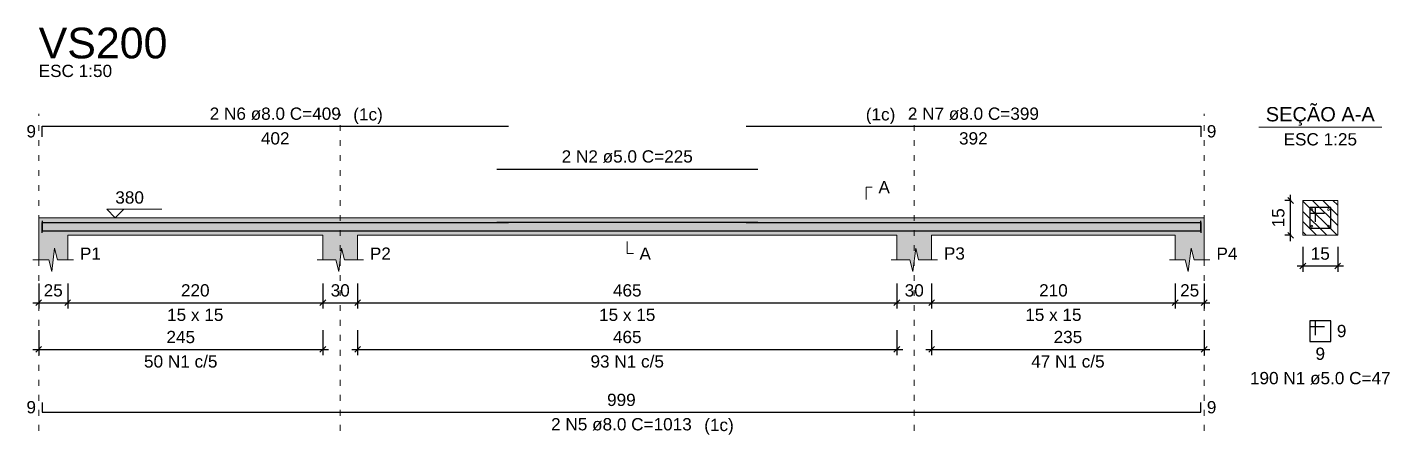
# Model space of a CAD drawing. Header units: inches. Extents: x -52 to 802, y -168 to 85.
# Drawn here: x 161.02 to 184.52, y -108.77 to -101.73 of the extents above; entities that cross this region are included whole.
import ezdxf

# ---------------------------------------------------------------- set-up
doc = ezdxf.new("R2010")
doc.units = ezdxf.units.IN
doc.header["$MEASUREMENT"] = 0
doc.linetypes.add('DOT2', pattern=[3.175, 0, -3.175])
for name, color, linetype, lineweight in [('Descrição da armadura', 7, 'Continuous', 5), ('DT-Barras na forma', 2, 'Continuous', 30), ('DT-Barras no corte', 5, 'Continuous', 5), ('DT-Barras rebatidas', 2, 'Continuous', 30), ('DT-Cotas', 9, 'Continuous', 5), ('DT-Forma', 5, 'Continuous', 5), ('DT-Hachura forma vigas', 252, 'Continuous', 5), ('DT-Hachura seção vigas', 252, 'Continuous', 5), ('DT-Pontilhado', 9, 'DOT2', 5), ('DT-Textos', 7, 'Continuous', 5), ('DT-Título', 3, 'Continuous', 20), ('Textos armaduras', 7, 'Continuous', 5)]:
    doc.layers.add(name, color=color, linetype=linetype, lineweight=lineweight)
doc.styles.add('Arial', font='arial.ttf')
doc.styles.get("Standard").update_dxf_attribs({"font": 'arial.ttf'})
doc.dimstyles.new('UM_25.000000', dxfattribs={"dimtxt": 0.18, "dimasz": 0.1, "dimexe": 0.1, "dimexo": 0.2, "dimgap": 0, "dimtad": 1, "dimtih": 1, "dimtoh": 1, "dimdec": 1, "dimlfac": 25, "dimzin": 0, "dimdsep": 46, "dimtxsty": 'Standard', "dimcen": 0.09, "dimdle": 0.1, "dimadec": 1, "dimazin": 2, "dimtfac": 1, "dimtdec": 4, "dimtofl": 0, "dimtmove": 0, "dimatfit": 3, "dimfxl": 1, "dimtolj": 1, "dimarcsym": 0})
doc.dimstyles.new('UM_50.000000', dxfattribs={"dimtxt": 0.18, "dimasz": 0.1, "dimexe": 0.1, "dimexo": 0.2, "dimgap": 0, "dimtad": 1, "dimtih": 1, "dimtoh": 1, "dimdec": 1, "dimlfac": 50, "dimzin": 0, "dimdsep": 46, "dimtxsty": 'Standard', "dimcen": 0.09, "dimdle": 0.1, "dimadec": 1, "dimazin": 2, "dimtfac": 1, "dimtdec": 4, "dimtofl": 0, "dimtmove": 0, "dimatfit": 3, "dimfxl": 1, "dimtolj": 1, "dimarcsym": 0})

# ---------------------------------------------------------------- blocks, each defined once
blk = doc.blocks.new('_Oblique')
at = {"color": 0, "linetype": 'ByBlock', "lineweight": -2}
blk.add_line((-0.5, -0.5), (0.5, 0.5), dxfattribs=at)
blk = doc.blocks.new('*D1099')
at = {"layer": 'Defpoints', "color": 0, "transparency": 16777216}
for p in [(161.222, -105.96), (161.722, -105.96), (161.722, -106.49)]:
    blk.add_point(p, dxfattribs=at)
at = {"layer": 'DT-Cotas', "color": 0, "lineweight": -2, "transparency": 16777216}
for p, q in [((161.222, -106.16), (161.222, -106.59)), ((161.722, -106.16), (161.722, -106.59)), ((161.122, -106.49), (161.822, -106.49))]:
    blk.add_line(p, q, dxfattribs=at)
at = {"layer": 'DT-Cotas', "color": 0, "lineweight": -2, "transparency": 16777216, "xscale": 0.1, "yscale": 0.1, "zscale": 0.1, "rotation": 180}
blk.add_blockref('_Oblique', (161.222, -106.49), dxfattribs=at)
at = {"layer": 'DT-Cotas', "color": 0, "lineweight": -2, "transparency": 16777216, "xscale": 0.1, "yscale": 0.1, "zscale": 0.1}
blk.add_blockref('_Oblique', (161.722, -106.49), dxfattribs=at)
at = {"layer": 'DT-Cotas', "transparency": 16777216, "insert": (161.472, -106.278), "char_height": 0.2118, "attachment_point": 5, "rotation": 0.0057, "style": 'Arial'}
blk.add_mtext('\\A1;25', dxfattribs=at)
blk = doc.blocks.new('*D1100')
at = {"layer": 'Defpoints', "color": 0, "transparency": 16777216}
for p in [(161.722, -105.96), (166.122, -105.96), (166.122, -106.49)]:
    blk.add_point(p, dxfattribs=at)
at = {"layer": 'DT-Cotas', "color": 0, "lineweight": -2, "transparency": 16777216}
for p, q in [((161.722, -106.16), (161.722, -106.59)), ((166.122, -106.16), (166.122, -106.59)), ((161.622, -106.49), (166.222, -106.49))]:
    blk.add_line(p, q, dxfattribs=at)
at = {"layer": 'DT-Cotas', "color": 0, "lineweight": -2, "transparency": 16777216, "xscale": 0.1, "yscale": 0.1, "zscale": 0.1, "rotation": 180}
blk.add_blockref('_Oblique', (161.722, -106.49), dxfattribs=at)
at = {"layer": 'DT-Cotas', "color": 0, "lineweight": -2, "transparency": 16777216, "xscale": 0.1, "yscale": 0.1, "zscale": 0.1}
blk.add_blockref('_Oblique', (166.122, -106.49), dxfattribs=at)
at = {"layer": 'DT-Cotas', "transparency": 16777216, "insert": (163.922, -106.278), "char_height": 0.2118, "attachment_point": 5, "rotation": 0.0057, "style": 'Arial'}
blk.add_mtext('\\A1;220', dxfattribs=at)
blk = doc.blocks.new('*D1101')
at = {"layer": 'Defpoints', "color": 0, "transparency": 16777216}
for p in [(166.122, -105.96), (166.722, -105.96), (166.722, -106.49)]:
    blk.add_point(p, dxfattribs=at)
at = {"layer": 'DT-Cotas', "color": 0, "lineweight": -2, "transparency": 16777216}
for p, q in [((166.122, -106.16), (166.122, -106.59)), ((166.722, -106.16), (166.722, -106.59)), ((166.022, -106.49), (166.822, -106.49))]:
    blk.add_line(p, q, dxfattribs=at)
at = {"layer": 'DT-Cotas', "color": 0, "lineweight": -2, "transparency": 16777216, "xscale": 0.1, "yscale": 0.1, "zscale": 0.1, "rotation": 180}
blk.add_blockref('_Oblique', (166.122, -106.49), dxfattribs=at)
at = {"layer": 'DT-Cotas', "color": 0, "lineweight": -2, "transparency": 16777216, "xscale": 0.1, "yscale": 0.1, "zscale": 0.1}
blk.add_blockref('_Oblique', (166.722, -106.49), dxfattribs=at)
at = {"layer": 'DT-Cotas', "transparency": 16777216, "insert": (166.422, -106.278), "char_height": 0.2118, "attachment_point": 5, "rotation": 0.0057, "style": 'Arial'}
blk.add_mtext('\\A1;30', dxfattribs=at)
blk = doc.blocks.new('*D1102')
at = {"layer": 'Defpoints', "color": 0, "transparency": 16777216}
for p in [(166.722, -105.96), (176.022, -105.96), (176.022, -106.49)]:
    blk.add_point(p, dxfattribs=at)
at = {"layer": 'DT-Cotas', "color": 0, "lineweight": -2, "transparency": 16777216}
for p, q in [((166.722, -106.16), (166.722, -106.59)), ((176.022, -106.16), (176.022, -106.59)), ((166.622, -106.49), (176.122, -106.49))]:
    blk.add_line(p, q, dxfattribs=at)
at = {"layer": 'DT-Cotas', "color": 0, "lineweight": -2, "transparency": 16777216, "xscale": 0.1, "yscale": 0.1, "zscale": 0.1, "rotation": 180}
blk.add_blockref('_Oblique', (166.722, -106.49), dxfattribs=at)
at = {"layer": 'DT-Cotas', "color": 0, "lineweight": -2, "transparency": 16777216, "xscale": 0.1, "yscale": 0.1, "zscale": 0.1}
blk.add_blockref('_Oblique', (176.022, -106.49), dxfattribs=at)
at = {"layer": 'DT-Cotas', "transparency": 16777216, "insert": (171.372, -106.278), "char_height": 0.2118, "attachment_point": 5, "rotation": 0.0057, "style": 'Arial'}
blk.add_mtext('\\A1;465', dxfattribs=at)
blk = doc.blocks.new('*D1103')
at = {"layer": 'Defpoints', "color": 0, "transparency": 16777216}
for p in [(176.022, -105.96), (176.622, -105.96), (176.622, -106.49)]:
    blk.add_point(p, dxfattribs=at)
at = {"layer": 'DT-Cotas', "color": 0, "lineweight": -2, "transparency": 16777216}
for p, q in [((176.022, -106.16), (176.022, -106.59)), ((176.622, -106.16), (176.622, -106.59)), ((175.922, -106.49), (176.722, -106.49))]:
    blk.add_line(p, q, dxfattribs=at)
at = {"layer": 'DT-Cotas', "color": 0, "lineweight": -2, "transparency": 16777216, "xscale": 0.1, "yscale": 0.1, "zscale": 0.1, "rotation": 180}
blk.add_blockref('_Oblique', (176.022, -106.49), dxfattribs=at)
at = {"layer": 'DT-Cotas', "color": 0, "lineweight": -2, "transparency": 16777216, "xscale": 0.1, "yscale": 0.1, "zscale": 0.1}
blk.add_blockref('_Oblique', (176.622, -106.49), dxfattribs=at)
at = {"layer": 'DT-Cotas', "transparency": 16777216, "insert": (176.322, -106.278), "char_height": 0.2118, "attachment_point": 5, "rotation": 0.0057, "style": 'Arial'}
blk.add_mtext('\\A1;30', dxfattribs=at)
blk = doc.blocks.new('*D1104')
at = {"layer": 'Defpoints', "color": 0, "transparency": 16777216}
for p in [(176.622, -105.96), (180.822, -105.96), (180.822, -106.49)]:
    blk.add_point(p, dxfattribs=at)
at = {"layer": 'DT-Cotas', "color": 0, "lineweight": -2, "transparency": 16777216}
for p, q in [((176.622, -106.16), (176.622, -106.59)), ((180.822, -106.16), (180.822, -106.59)), ((176.522, -106.49), (180.922, -106.49))]:
    blk.add_line(p, q, dxfattribs=at)
at = {"layer": 'DT-Cotas', "color": 0, "lineweight": -2, "transparency": 16777216, "xscale": 0.1, "yscale": 0.1, "zscale": 0.1, "rotation": 180}
blk.add_blockref('_Oblique', (176.622, -106.49), dxfattribs=at)
at = {"layer": 'DT-Cotas', "color": 0, "lineweight": -2, "transparency": 16777216, "xscale": 0.1, "yscale": 0.1, "zscale": 0.1}
blk.add_blockref('_Oblique', (180.822, -106.49), dxfattribs=at)
at = {"layer": 'DT-Cotas', "transparency": 16777216, "insert": (178.722, -106.278), "char_height": 0.2118, "attachment_point": 5, "rotation": 0.0057, "style": 'Arial'}
blk.add_mtext('\\A1;210', dxfattribs=at)
blk = doc.blocks.new('*D1105')
at = {"layer": 'Defpoints', "color": 0, "transparency": 16777216}
for p in [(180.822, -105.96), (181.322, -105.96), (181.322, -106.49)]:
    blk.add_point(p, dxfattribs=at)
at = {"layer": 'DT-Cotas', "color": 0, "lineweight": -2, "transparency": 16777216}
for p, q in [((180.822, -106.16), (180.822, -106.59)), ((181.322, -106.16), (181.322, -106.59)), ((180.722, -106.49), (181.422, -106.49))]:
    blk.add_line(p, q, dxfattribs=at)
at = {"layer": 'DT-Cotas', "color": 0, "lineweight": -2, "transparency": 16777216, "xscale": 0.1, "yscale": 0.1, "zscale": 0.1, "rotation": 180}
blk.add_blockref('_Oblique', (180.822, -106.49), dxfattribs=at)
at = {"layer": 'DT-Cotas', "color": 0, "lineweight": -2, "transparency": 16777216, "xscale": 0.1, "yscale": 0.1, "zscale": 0.1}
blk.add_blockref('_Oblique', (181.322, -106.49), dxfattribs=at)
at = {"layer": 'DT-Cotas', "transparency": 16777216, "insert": (181.072, -106.278), "char_height": 0.2118, "attachment_point": 5, "rotation": 0.0057, "style": 'Arial'}
blk.add_mtext('\\A1;25', dxfattribs=at)
blk = doc.blocks.new('*D1106')
at = {"layer": 'Defpoints', "color": 0, "transparency": 16777216}
for p in [(161.222, -106.765), (166.122, -106.765), (166.122, -107.295)]:
    blk.add_point(p, dxfattribs=at)
at = {"layer": 'DT-Cotas', "color": 0, "lineweight": -2, "transparency": 16777216}
for p, q in [((161.222, -106.965), (161.222, -107.395)), ((166.122, -106.965), (166.122, -107.395)), ((161.122, -107.295), (166.222, -107.295))]:
    blk.add_line(p, q, dxfattribs=at)
at = {"layer": 'DT-Cotas', "color": 0, "lineweight": -2, "transparency": 16777216, "xscale": 0.1, "yscale": 0.1, "zscale": 0.1, "rotation": 180}
blk.add_blockref('_Oblique', (161.222, -107.295), dxfattribs=at)
at = {"layer": 'DT-Cotas', "color": 0, "lineweight": -2, "transparency": 16777216, "xscale": 0.1, "yscale": 0.1, "zscale": 0.1}
blk.add_blockref('_Oblique', (166.122, -107.295), dxfattribs=at)
at = {"layer": 'DT-Cotas', "transparency": 16777216, "insert": (163.672, -107.083), "char_height": 0.2118, "attachment_point": 5, "rotation": 0.0057, "style": 'Arial'}
blk.add_mtext('\\A1;245', dxfattribs=at)
blk = doc.blocks.new('*D1107')
at = {"layer": 'Defpoints', "color": 0, "transparency": 16777216}
for p in [(166.722, -106.765), (176.022, -106.765), (176.022, -107.295)]:
    blk.add_point(p, dxfattribs=at)
at = {"layer": 'DT-Cotas', "color": 0, "lineweight": -2, "transparency": 16777216}
for p, q in [((166.722, -106.965), (166.722, -107.395)), ((176.022, -106.965), (176.022, -107.395)), ((166.622, -107.295), (176.122, -107.295))]:
    blk.add_line(p, q, dxfattribs=at)
at = {"layer": 'DT-Cotas', "color": 0, "lineweight": -2, "transparency": 16777216, "xscale": 0.1, "yscale": 0.1, "zscale": 0.1, "rotation": 180}
blk.add_blockref('_Oblique', (166.722, -107.295), dxfattribs=at)
at = {"layer": 'DT-Cotas', "color": 0, "lineweight": -2, "transparency": 16777216, "xscale": 0.1, "yscale": 0.1, "zscale": 0.1}
blk.add_blockref('_Oblique', (176.022, -107.295), dxfattribs=at)
at = {"layer": 'DT-Cotas', "transparency": 16777216, "insert": (171.372, -107.083), "char_height": 0.2118, "attachment_point": 5, "rotation": 0.0057, "style": 'Arial'}
blk.add_mtext('\\A1;465', dxfattribs=at)
blk = doc.blocks.new('*D1108')
at = {"layer": 'Defpoints', "color": 0, "transparency": 16777216}
for p in [(176.622, -106.765), (181.322, -106.765), (181.322, -107.295)]:
    blk.add_point(p, dxfattribs=at)
at = {"layer": 'DT-Cotas', "color": 0, "lineweight": -2, "transparency": 16777216}
for p, q in [((176.622, -106.965), (176.622, -107.395)), ((181.322, -106.965), (181.322, -107.395)), ((176.522, -107.295), (181.422, -107.295))]:
    blk.add_line(p, q, dxfattribs=at)
at = {"layer": 'DT-Cotas', "color": 0, "lineweight": -2, "transparency": 16777216, "xscale": 0.1, "yscale": 0.1, "zscale": 0.1, "rotation": 180}
blk.add_blockref('_Oblique', (176.622, -107.295), dxfattribs=at)
at = {"layer": 'DT-Cotas', "color": 0, "lineweight": -2, "transparency": 16777216, "xscale": 0.1, "yscale": 0.1, "zscale": 0.1}
blk.add_blockref('_Oblique', (181.322, -107.295), dxfattribs=at)
at = {"layer": 'DT-Cotas', "transparency": 16777216, "insert": (178.972, -107.083), "char_height": 0.2118, "attachment_point": 5, "rotation": 0.0057, "style": 'Arial'}
blk.add_mtext('\\A1;235', dxfattribs=at)
blk = doc.blocks.new('*D1109')
at = {"layer": 'Defpoints', "color": 0, "transparency": 16777216}
for p in [(182.812, -104.725), (183.024, -104.725), (183.024, -105.325)]:
    blk.add_point(p, dxfattribs=at)
at = {"layer": 'DT-Cotas', "color": 0, "lineweight": -2, "transparency": 16777216}
for p, q in [((182.824, -104.725), (182.712, -104.725)), ((182.812, -105.425), (182.812, -104.625)), ((182.824, -105.325), (182.712, -105.325))]:
    blk.add_line(p, q, dxfattribs=at)
at = {"layer": 'DT-Cotas', "color": 0, "lineweight": -2, "transparency": 16777216, "xscale": 0.1, "yscale": 0.1, "zscale": 0.1}
for p, rotation in [((182.812, -104.725), 90), ((182.812, -105.325), 270)]:
    blk.add_blockref('_Oblique', p, dxfattribs=dict(at, rotation=rotation))
at = {"layer": 'DT-Cotas', "transparency": 16777216, "insert": (182.601, -105.025), "char_height": 0.2118, "attachment_point": 5, "rotation": 90, "style": 'Arial'}
blk.add_mtext('\\A1;15', dxfattribs=at)
blk = doc.blocks.new('*D1110')
at = {"layer": 'Defpoints', "color": 0, "transparency": 16777216}
for p in [(183.024, -105.325), (183.624, -105.325), (183.624, -105.855)]:
    blk.add_point(p, dxfattribs=at)
at = {"layer": 'DT-Cotas', "color": 0, "lineweight": -2, "transparency": 16777216}
for p, q in [((183.024, -105.525), (183.024, -105.955)), ((183.624, -105.525), (183.624, -105.955)), ((182.924, -105.855), (183.724, -105.855))]:
    blk.add_line(p, q, dxfattribs=at)
at = {"layer": 'DT-Cotas', "color": 0, "lineweight": -2, "transparency": 16777216, "xscale": 0.1, "yscale": 0.1, "zscale": 0.1, "rotation": 180}
blk.add_blockref('_Oblique', (183.024, -105.855), dxfattribs=at)
at = {"layer": 'DT-Cotas', "color": 0, "lineweight": -2, "transparency": 16777216, "xscale": 0.1, "yscale": 0.1, "zscale": 0.1}
blk.add_blockref('_Oblique', (183.624, -105.855), dxfattribs=at)
at = {"layer": 'DT-Cotas', "transparency": 16777216, "insert": (183.324, -105.643), "char_height": 0.2118, "attachment_point": 5, "rotation": 0.0057, "style": 'Arial'}
blk.add_mtext('\\A1;15', dxfattribs=at)

msp = doc.modelspace()

# ---------------------------------------------------------------- hatches: boundary and pattern name
at = {"layer": 'DT-Hachura forma vigas', "linetype": 'Continuous'}
msp.add_hatch(color=256, dxfattribs=at).paths.add_polyline_path([(181.3216, -105.7486), (181.3216, -105.325), (181.3216, -105.025), (180.8216, -105.025), (176.6216, -105.025), (176.0216, -105.025), (166.7216, -105.025), (166.1216, -105.025), (161.7216, -105.025), (161.2216, -105.025), (161.2216, -105.325), (161.2216, -105.7486), (161.3966, -105.7486), (161.4466, -105.9486), (161.4966, -105.5486), (161.5466, -105.7486), (161.7216, -105.7486), (161.7216, -105.325), (166.1216, -105.325), (166.1216, -105.7486), (166.3466, -105.7486), (166.3966, -105.9486), (166.4466, -105.5486), (166.4966, -105.7486), (166.7216, -105.7486), (166.7216, -105.325), (176.0216, -105.325), (176.0216, -105.7486), (176.2466, -105.7486), (176.2966, -105.9486), (176.3466, -105.5486), (176.3966, -105.7486), (176.6216, -105.7486), (176.6216, -105.325), (180.8216, -105.325), (180.8216, -105.7486), (180.9966, -105.7486), (181.0466, -105.9486), (181.0966, -105.5486), (181.1466, -105.7486), (181.3216, -105.7486)])
at = {"layer": 'DT-Hachura seção vigas', "linetype": 'Continuous'}
h = msp.add_hatch(dxfattribs=at)
h.set_pattern_fill('ANSI31', color=256, angle=90, style=0)
h.set_pattern_definition([(135, (157.51069, -400.24954), (-0.08838835, -0.08838835), [])])
h.paths.add_polyline_path([(183.0242, -105.325), (183.0242, -105.325), (183.6242, -105.325), (183.6242, -104.725), (183.0242, -104.725), (183.0242, -105.325)])

# ---------------------------------------------------------------- linework, layer by layer
at = {"layer": 'DT-Barras na forma'}
for p, q in [((183.2442, -104.845), (183.1442, -104.845)), ((183.1442, -104.845), (183.1442, -105.205)), ((183.5042, -104.845), (183.1442, -104.845)), ((183.1442, -104.845), (183.1442, -104.945)), ((183.1442, -104.945), (183.3942, -104.945)), ((183.2442, -105.095), (183.2442, -104.845)), ((183.5042, -105.205), (183.5042, -104.845)), ((183.1442, -105.205), (183.5042, -105.205))]:
    msp.add_line(p, q, dxfattribs=at)
for points in [[(161.2816, -105.077), (161.2816, -105.247), (181.2616, -105.247), (181.2616, -105.077)], [(161.2816, -105.283), (161.2816, -105.103), (169.3216, -105.103)], [(169.1216, -105.1), (173.6216, -105.1)], [(173.4216, -105.103), (181.2616, -105.103), (181.2616, -105.283)]]:
    msp.add_lwpolyline(points, dxfattribs=at)
at = {"layer": 'DT-Barras no corte'}
for centre in [(183.1802, -104.881), (183.4682, -104.881), (183.1802, -105.169), (183.4682, -105.169)]:
    msp.add_circle(centre, 0.016, dxfattribs=at)
at = {"layer": 'DT-Barras rebatidas'}
for p, q in [((161.2816, -103.6239), (161.2816, -103.4439)), ((161.2816, -103.4439), (169.3216, -103.4439)), ((173.4216, -103.4439), (181.2616, -103.4439)), ((181.2616, -103.4439), (181.2616, -103.6239)), ((169.1216, -104.1822), (173.6216, -104.1822)), ((183.2442, -106.8017), (183.1442, -106.8017)), ((183.1442, -106.8017), (183.1442, -107.1617)), ((183.5042, -106.8017), (183.1442, -106.8017)), ((183.1442, -106.8017), (183.1442, -106.9017)), ((183.1442, -106.9017), (183.3942, -106.9017)), ((183.2442, -107.0517), (183.2442, -106.8017)), ((183.5042, -107.1617), (183.5042, -106.8017)), ((183.1442, -107.1617), (183.5042, -107.1617)), ((161.2816, -108.2117), (161.2816, -108.3817)), ((181.2616, -108.3817), (181.2616, -108.2117)), ((161.2816, -108.3817), (181.2616, -108.3817))]:
    msp.add_line(p, q, dxfattribs=at)
at = {"layer": 'DT-Forma'}
for p, q in [((183.6242, -104.725), (183.0242, -104.725)), ((183.0242, -104.725), (183.0242, -104.725)), ((183.0242, -104.725), (183.0242, -105.325)), ((183.6242, -105.325), (183.6242, -104.725)), ((183.6242, -104.725), (183.6242, -104.725)), ((161.2216, -105.025), (161.7216, -105.025)), ((161.7216, -105.025), (166.1216, -105.025)), ((166.1216, -105.025), (166.7216, -105.025)), ((166.7216, -105.025), (176.0216, -105.025)), ((176.0216, -105.025), (176.6216, -105.025)), ((176.6216, -105.025), (180.8216, -105.025)), ((180.8216, -105.025), (181.3216, -105.025)), ((161.2216, -105.325), (161.2216, -105.7486)), ((161.7216, -105.7486), (161.7216, -105.325)), ((161.7216, -105.325), (166.1216, -105.325)), ((166.1216, -105.325), (166.1216, -105.7486)), ((166.7216, -105.7486), (166.7216, -105.325)), ((166.7216, -105.325), (176.0216, -105.325)), ((176.0216, -105.325), (176.0216, -105.7486)), ((176.6216, -105.7486), (176.6216, -105.325)), ((176.6216, -105.325), (180.8216, -105.325)), ((180.8216, -105.325), (180.8216, -105.7486)), ((181.3216, -105.7486), (181.3216, -105.325)), ((183.0242, -105.325), (183.6242, -105.325)), ((183.0242, -105.325), (183.0242, -105.325)), ((183.6242, -105.325), (183.6242, -105.325)), ((161.4466, -105.9486), (161.4966, -105.5486)), ((161.4966, -105.5486), (161.5466, -105.7486)), ((166.3966, -105.9486), (166.4466, -105.5486)), ((166.4466, -105.5486), (166.4966, -105.7486)), ((176.2966, -105.9486), (176.3466, -105.5486)), ((176.3466, -105.5486), (176.3966, -105.7486)), ((181.0466, -105.9486), (181.0966, -105.5486)), ((181.0966, -105.5486), (181.1466, -105.7486)), ((161.1216, -105.7486), (161.3966, -105.7486)), ((161.3966, -105.7486), (161.4466, -105.9486)), ((161.5466, -105.7486), (161.8216, -105.7486)), ((166.0216, -105.7486), (166.3466, -105.7486)), ((166.3466, -105.7486), (166.3966, -105.9486)), ((166.4966, -105.7486), (166.8216, -105.7486)), ((175.9216, -105.7486), (176.2466, -105.7486)), ((176.2466, -105.7486), (176.2966, -105.9486)), ((176.3966, -105.7486), (176.7216, -105.7486)), ((180.7216, -105.7486), (180.9966, -105.7486)), ((180.9966, -105.7486), (181.0466, -105.9486)), ((181.1466, -105.7486), (181.4216, -105.7486))]:
    msp.add_line(p, q, dxfattribs=at)
at = {"layer": 'DT-Forma', "linetype": 'Continuous'}
for p, q in [((161.2216, -105.325), (161.2216, -105.025)), ((181.3216, -105.025), (181.3216, -105.325))]:
    msp.add_line(p, q, dxfattribs=at)
at = {"layer": 'DT-Pontilhado', "ltscale": 0.05}
for p, q in [((161.2216, -108.6994), (161.2216, -103.2321)), ((166.4216, -108.6994), (166.4216, -103.2321)), ((176.3216, -108.6994), (176.3216, -103.2321)), ((181.3216, -108.6994), (181.3216, -103.2321))]:
    msp.add_line(p, q, dxfattribs=at)
at = {"layer": 'DT-Textos'}
msp.add_line((182.2652, -103.4601), (184.3832, -103.4601), dxfattribs=at)
for points in [[(175.4921, -104.7073), (175.4921, -104.4955), (175.598, -104.4955)], [(162.6916, -104.8768), (162.5433, -105.025), (162.395, -104.8768), (163.3481, -104.8768)], [(171.3716, -105.4309), (171.3716, -105.6427), (171.4775, -105.6427)]]:
    msp.add_lwpolyline(points, dxfattribs=at)

# ---------------------------------------------------------------- texts
at = {"layer": 'Descrição da armadura', "linetype": 'Continuous', "char_height": 0.2118, "attachment_point": 8, "line_spacing_factor": 0.798, "style": 'Arial'}
for s, insert, width in [('2 N6 ø8.0 C=409', (165.3016, -103.338), 4.534748), ('2 N7 ø8.0 C=399', (177.3416, -103.338), 4.534748), ('2 N2 ø5.0 C=225', (171.3716, -104.0763), 4.534748), ('50 N1 c/5', (163.6716, -107.6125), 2.539389), ('93 N1 c/5', (171.3716, -107.6125), 2.539389), ('47 N1 c/5', (178.9716, -107.6125), 2.539389), ('2 N5 ø8.0 C=1013', (171.2716, -108.6994), 4.8647)]:
    msp.add_mtext(s, dxfattribs=dict(at, insert=insert, width=width))
at = {"layer": 'Descrição da armadura', "color": 7, "linetype": 'Continuous', "insert": (183.3242, -107.903), "char_height": 0.2118, "width": 4.8647, "attachment_point": 8, "line_spacing_factor": 0.798, "style": 'Arial'}
msp.add_mtext('190 N1 ø5.0 C=47', dxfattribs=at)
at = {"layer": 'DT-Textos', "line_spacing_factor": 0.798, "style": 'Arial'}
for s, insert, char_height, width, attachment_point in [('ESC 1:50', (161.2216, -102.5967), 0.2118, 3.045677, 7), ('(1c)', (166.6467, -103.4075), 0.2118, 1.225428, 7), ('(1c)', (175.9957, -103.4075), 0.2118, 1.225428, 9), ('SEÇÃO A-A', (183.3237, -103.4355), 0.2471, 3.875022, 8), ('ESC 1:25', (183.3242, -103.7778), 0.2118, 3.045677, 8), ('380', (162.5433, -104.7815), 0.2118, 1.18721, 7), ('A', (175.7039, -104.6014), 0.2118, 0.474606, 7), ('P1', (161.9334, -105.7486), 0.2118, 0.870342, 7), ('P2', (166.9334, -105.7486), 0.2118, 0.870342, 7), ('A', (171.5834, -105.7486), 0.2118, 0.474606, 7), ('P3', (176.8334, -105.7486), 0.2118, 0.870342, 7), ('P4', (181.5334, -105.7486), 0.2118, 0.870342, 7), ('15 x 15', (163.9216, -106.8076), 0.2118, 2.334116, 8), ('15 x 15', (171.3716, -106.8076), 0.2118, 2.334116, 8), ('15 x 15', (178.7216, -106.8076), 0.2118, 2.334116, 8), ('(1c)', (172.6997, -108.7695), 0.2118, 1.225428, 7)]:
    msp.add_mtext(s, dxfattribs=dict(at, insert=insert, char_height=char_height, width=width, attachment_point=attachment_point))
at = {"layer": 'DT-Título', "insert": (161.2216, -102.279), "char_height": 0.5295, "width": 4.272843, "attachment_point": 7, "line_spacing_factor": 0.798, "style": 'Arial'}
msp.add_mtext('VS200', dxfattribs=at)
at = {"layer": 'Textos armaduras', "linetype": 'Continuous', "char_height": 0.2118, "attachment_point": 7, "line_spacing_factor": 0.798, "style": 'Arial'}
for s, insert, width in [('9', (161.0107, -103.6398), 0.329953), ('402', (165.0541, -103.7616), 0.989858), ('392', (177.0941, -103.7616), 0.989858), ('9', (181.3675, -103.6398), 0.329953), ('999', (171.0241, -108.2758), 0.989858), ('9', (161.0107, -108.4026), 0.329953), ('9', (181.3675, -108.4026), 0.329953)]:
    msp.add_mtext(s, dxfattribs=dict(at, insert=insert, width=width))
at = {"layer": 'Textos armaduras', "color": 7, "linetype": 'Continuous', "char_height": 0.2118, "width": 0.329953, "attachment_point": 7, "line_spacing_factor": 0.798, "style": 'Arial'}
for insert in [(183.6101, -107.0876), (183.2417, -107.4794)]:
    msp.add_mtext('9', dxfattribs=dict(at, insert=insert))

# ---------------------------------------------------------------- dimensions: what is measured, and where the dimension line sits
at = {"layer": 'DT-Cotas'}
dim = msp.add_linear_dim(base=(182.8124, -104.725), p1=(183.0242, -105.325), p2=(183.0242, -104.725), angle=90, dimstyle='UM_25.000000', override={"dimtxt": 0.2118, "dimasz": 0.1, "dimexe": 0.1, "dimexo": 0.2, "dimtad": 1, "dimtih": 0, "dimtoh": 0, "dimdec": 1, "dimlfac": 25, "dimzin": 8, "dimtxsty": 'Arial', "dimblk": 'Oblique', "dimblk1": 'Oblique', "dimblk2": 'Oblique', "dimsah": 1, "dimdle": 0.1, "dimse1": 0, "dimse2": 0, "dimclrt": 256, "dimadec": 1, "dimazin": 3, "dimtmove": 2, "dimldrblk": 'Oblique'}, dxfattribs=at)
dim.commit()
dim.dimension.update_dxf_attribs({"geometry": '*D1109', "text_midpoint": (182.6006, -105.025), "dimtype": 160, "text_rotation": 90})
for base, p1, p2, dimstyle, override, picture, middle in [((183.6242, -105.8545), (183.0242, -105.325), (183.6242, -105.325), 'UM_25.000000', {"dimtxt": 0.2118, "dimasz": 0.1, "dimexe": 0.1, "dimexo": 0.2, "dimtad": 1, "dimtih": 0, "dimtoh": 0, "dimdec": 1, "dimlfac": 25, "dimzin": 8, "dimtxsty": 'Arial', "dimblk": 'Oblique', "dimblk1": 'Oblique', "dimblk2": 'Oblique', "dimsah": 1, "dimdle": 0.1, "dimse1": 0, "dimse2": 0, "dimclrt": 256, "dimadec": 1, "dimazin": 3, "dimtmove": 2, "dimldrblk": 'Oblique'}, '*D1110', (183.3242, -105.6427)), ((161.7216, -106.4899), (161.2216, -105.9604), (161.7216, -105.9604), 'UM_50.000000', {"dimtxt": 0.2118, "dimasz": 0.1, "dimexe": 0.1, "dimexo": 0.2, "dimtad": 1, "dimtih": 0, "dimtoh": 0, "dimdec": 1, "dimlfac": 50, "dimzin": 8, "dimtxsty": 'Arial', "dimblk": 'Oblique', "dimblk1": 'Oblique', "dimblk2": 'Oblique', "dimsah": 1, "dimdle": 0.1, "dimse1": 0, "dimse2": 0, "dimclrt": 256, "dimadec": 1, "dimazin": 3, "dimtmove": 2, "dimldrblk": 'Oblique'}, '*D1099', (161.4716, -106.2781)), ((166.1216, -106.4899), (161.7216, -105.9604), (166.1216, -105.9604), 'UM_50.000000', {"dimtxt": 0.2118, "dimasz": 0.1, "dimexe": 0.1, "dimexo": 0.2, "dimtad": 1, "dimtih": 0, "dimtoh": 0, "dimdec": 1, "dimlfac": 50, "dimzin": 8, "dimtxsty": 'Arial', "dimblk": 'Oblique', "dimblk1": 'Oblique', "dimblk2": 'Oblique', "dimsah": 1, "dimdle": 0.1, "dimse1": 0, "dimse2": 0, "dimclrt": 256, "dimadec": 1, "dimazin": 3, "dimtmove": 2, "dimldrblk": 'Oblique'}, '*D1100', (163.9216, -106.2781)), ((166.7216, -106.4899), (166.1216, -105.9604), (166.7216, -105.9604), 'UM_50.000000', {"dimtxt": 0.2118, "dimasz": 0.1, "dimexe": 0.1, "dimexo": 0.2, "dimtad": 1, "dimtih": 0, "dimtoh": 0, "dimdec": 1, "dimlfac": 50, "dimzin": 8, "dimtxsty": 'Arial', "dimblk": 'Oblique', "dimblk1": 'Oblique', "dimblk2": 'Oblique', "dimsah": 1, "dimdle": 0.1, "dimse1": 0, "dimse2": 0, "dimclrt": 256, "dimadec": 1, "dimazin": 3, "dimtmove": 2, "dimldrblk": 'Oblique'}, '*D1101', (166.4216, -106.2781)), ((176.0216, -106.4899), (166.7216, -105.9604), (176.0216, -105.9604), 'UM_50.000000', {"dimtxt": 0.2118, "dimasz": 0.1, "dimexe": 0.1, "dimexo": 0.2, "dimtad": 1, "dimtih": 0, "dimtoh": 0, "dimdec": 1, "dimlfac": 50, "dimzin": 8, "dimtxsty": 'Arial', "dimblk": 'Oblique', "dimblk1": 'Oblique', "dimblk2": 'Oblique', "dimsah": 1, "dimdle": 0.1, "dimse1": 0, "dimse2": 0, "dimclrt": 256, "dimadec": 1, "dimazin": 3, "dimtmove": 2, "dimldrblk": 'Oblique'}, '*D1102', (171.3716, -106.2781)), ((176.6216, -106.4899), (176.0216, -105.9604), (176.6216, -105.9604), 'UM_50.000000', {"dimtxt": 0.2118, "dimasz": 0.1, "dimexe": 0.1, "dimexo": 0.2, "dimtad": 1, "dimtih": 0, "dimtoh": 0, "dimdec": 1, "dimlfac": 50, "dimzin": 8, "dimtxsty": 'Arial', "dimblk": 'Oblique', "dimblk1": 'Oblique', "dimblk2": 'Oblique', "dimsah": 1, "dimdle": 0.1, "dimse1": 0, "dimse2": 0, "dimclrt": 256, "dimadec": 1, "dimazin": 3, "dimtmove": 2, "dimldrblk": 'Oblique'}, '*D1103', (176.3216, -106.2781)), ((180.8216, -106.4899), (176.6216, -105.9604), (180.8216, -105.9604), 'UM_50.000000', {"dimtxt": 0.2118, "dimasz": 0.1, "dimexe": 0.1, "dimexo": 0.2, "dimtad": 1, "dimtih": 0, "dimtoh": 0, "dimdec": 1, "dimlfac": 50, "dimzin": 8, "dimtxsty": 'Arial', "dimblk": 'Oblique', "dimblk1": 'Oblique', "dimblk2": 'Oblique', "dimsah": 1, "dimdle": 0.1, "dimse1": 0, "dimse2": 0, "dimclrt": 256, "dimadec": 1, "dimazin": 3, "dimtmove": 2, "dimldrblk": 'Oblique'}, '*D1104', (178.7216, -106.2781)), ((181.3216, -106.4899), (180.8216, -105.9604), (181.3216, -105.9604), 'UM_50.000000', {"dimtxt": 0.2118, "dimasz": 0.1, "dimexe": 0.1, "dimexo": 0.2, "dimtad": 1, "dimtih": 0, "dimtoh": 0, "dimdec": 1, "dimlfac": 50, "dimzin": 8, "dimtxsty": 'Arial', "dimblk": 'Oblique', "dimblk1": 'Oblique', "dimblk2": 'Oblique', "dimsah": 1, "dimdle": 0.1, "dimse1": 0, "dimse2": 0, "dimclrt": 256, "dimadec": 1, "dimazin": 3, "dimtmove": 2, "dimldrblk": 'Oblique'}, '*D1105', (181.0716, -106.2781)), ((166.1216, -107.2948), (161.2216, -106.7653), (166.1216, -106.7653), 'UM_50.000000', {"dimtxt": 0.2118, "dimasz": 0.1, "dimexe": 0.1, "dimexo": 0.2, "dimtad": 1, "dimtih": 0, "dimtoh": 0, "dimdec": 1, "dimlfac": 50, "dimzin": 8, "dimtxsty": 'Arial', "dimblk": 'Oblique', "dimblk1": 'Oblique', "dimblk2": 'Oblique', "dimsah": 1, "dimdle": 0.1, "dimse1": 0, "dimse2": 0, "dimclrt": 256, "dimadec": 1, "dimazin": 3, "dimtmove": 2, "dimldrblk": 'Oblique'}, '*D1106', (163.6716, -107.083)), ((176.0216, -107.2948), (166.7216, -106.7653), (176.0216, -106.7653), 'UM_50.000000', {"dimtxt": 0.2118, "dimasz": 0.1, "dimexe": 0.1, "dimexo": 0.2, "dimtad": 1, "dimtih": 0, "dimtoh": 0, "dimdec": 1, "dimlfac": 50, "dimzin": 8, "dimtxsty": 'Arial', "dimblk": 'Oblique', "dimblk1": 'Oblique', "dimblk2": 'Oblique', "dimsah": 1, "dimdle": 0.1, "dimse1": 0, "dimse2": 0, "dimclrt": 256, "dimadec": 1, "dimazin": 3, "dimtmove": 2, "dimldrblk": 'Oblique'}, '*D1107', (171.3716, -107.083)), ((181.3216, -107.2948), (176.6216, -106.7653), (181.3216, -106.7653), 'UM_50.000000', {"dimtxt": 0.2118, "dimasz": 0.1, "dimexe": 0.1, "dimexo": 0.2, "dimtad": 1, "dimtih": 0, "dimtoh": 0, "dimdec": 1, "dimlfac": 50, "dimzin": 8, "dimtxsty": 'Arial', "dimblk": 'Oblique', "dimblk1": 'Oblique', "dimblk2": 'Oblique', "dimsah": 1, "dimdle": 0.1, "dimse1": 0, "dimse2": 0, "dimclrt": 256, "dimadec": 1, "dimazin": 3, "dimtmove": 2, "dimldrblk": 'Oblique'}, '*D1108', (178.9716, -107.083))]:
    dim = msp.add_linear_dim(base=base, p1=p1, p2=p2, dimstyle=dimstyle, override=override, dxfattribs=at)
    dim.commit()
    dim.dimension.update_dxf_attribs({"geometry": picture, "text_midpoint": middle, "dimtype": 160, "text_rotation": 0.00573})

doc.saveas('drawing.dxf')
